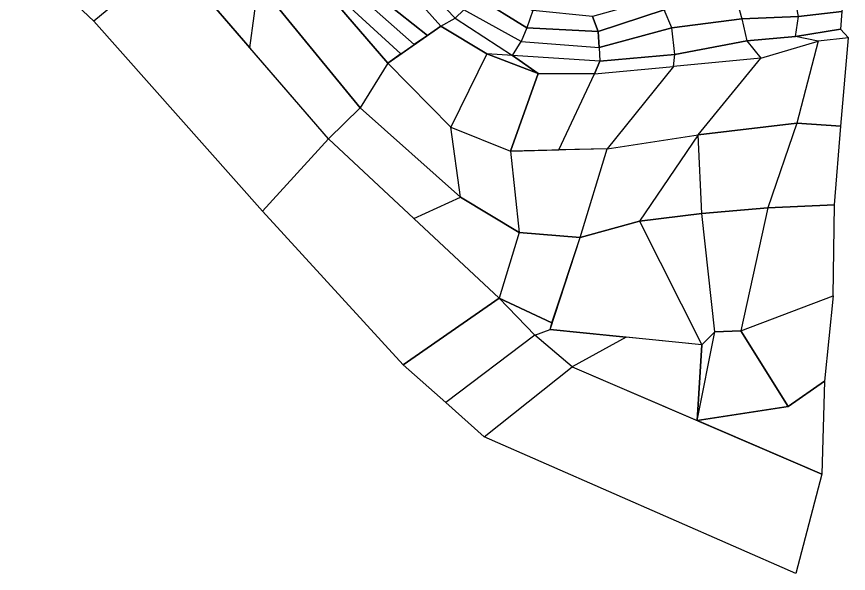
# Model space of a CAD drawing. Extents: x -3020 to 1573, y -2209 to 1232.
# Drawn here: x -287 to 1431, y -2209 to -1059 of the extents above; entities that cross this region are included whole.
import ezdxf

# ---------------------------------------------------------------- set-up
doc = ezdxf.new("R2010")
doc.units = 0
doc.header["$MEASUREMENT"] = 0
doc.layers.add('LAND', color=8, linetype='CONTINUOUS')
doc.layers.add('ROAD', color=250, linetype='CONTINUOUS')

msp = doc.modelspace()

# ---------------------------------------------------------------- linework, layer by layer
at = {"layer": 'LAND', "linetype": 'Continuous'}
for points in [[(99.8, -866.7, -138), (33, -934.9, -162), (195.3, -1123.1, -168), (212.8, -990.2, -138)], [(637.3, -1044.8, 6), (619.1, -1062, -6), (508.5, -945.9, -6), (534.3, -927.6, 6)], [(443.3, -1003.4, -30), (476.9, -951.5, -18), (589.5, -1078.5, -18), (562.1, -1097.5, -33)], [(508.5, -945.9, -6), (476.9, -951.5, -18), (589.5, -1078.5, -18), (619.1, -1062, -6)], [(195.3, -1123.1, -168), (212.8, -990.2, -138), (422.8, -1247.2, -138), (357.6, -1311.3, -174)], [(212.8, -990.2, -138), (350, -1003.3, -78), (479.7, -1154.6, -78), (422.8, -1247.2, -138)], [(664.9, -1018, 18), (694.8, -991.8, 30), (779.6, -1046, 30), (767.3, -1082.1, 18)], [(1196.8, -1010.5, 18), (1211.3, -1063.5, 6), (1328.5, -1058.7, 6), (1315.7, -993.4, 18)], [(1328.5, -1058.7, 6), (1315.7, -993.4, 18), (1424.6, -1002.7, 18), (1417.6, -1048.3, 6)], [(350, -1003.3, -78), (363, -1003.4, -54), (507.2, -1135.6, -63), (479.7, -1154.6, -78)], [(507.2, -1135.6, -63), (534.6, -1116.5, -48), (417, -1011.7, -42), (363, -1003.4, -54)], [(417, -1011.7, -42), (443.3, -1003.4, -30), (562.1, -1097.5, -33), (534.6, -1116.5, -48)], [(1066.5, -1082, 6), (1051.1, -1044.8, 18), (1196.8, -1010.5, 18), (1211.3, -1063.5, 6)], [(637.3, -1044.8, 6), (664.9, -1018, 18), (767.3, -1082.1, 18), (755.7, -1109.9, 6)], [(1051.1, -1044.8, 18), (1043.8, -1018.4, 30), (902.6, -1058.5, 30), (914.4, -1089.6, 18)], [(737.3, -1139.3, -6), (755.7, -1109.9, 6), (637.3, -1044.8, 6), (619.1, -1062, -6)], [(779.6, -1046, 30), (767.3, -1082.1, 18), (914.4, -1089.6, 18), (902.6, -1058.5, 30)], [(914.4, -1089.6, 18), (916.4, -1122.6, 6), (1066.5, -1082, 6), (1051.1, -1044.8, 18)], [(589.5, -1078.5, -18), (619.1, -1062, -6), (737.3, -1139.3, -6), (684.8, -1135.3, -18)], [(1211.3, -1063.5, 6), (1221.4, -1108.9, -6), (1072.6, -1137.2, -6), (1066.5, -1082, 6)], [(1321.8, -1099.4, -6), (1328.5, -1058.7, 6), (1211.3, -1063.5, 6), (1221.4, -1108.9, -6)], [(1417.6, -1048.3, 6), (1414.9, -1084.7, -6), (1321.8, -1099.4, -6), (1328.5, -1058.7, 6)], [(684.8, -1135.3, -18), (610.2, -1287, -78), (479.7, -1154.6, -78), (589.5, -1078.5, -18)], [(767.3, -1082.1, 18), (755.7, -1109.9, 6), (916.4, -1122.6, 6), (914.4, -1089.6, 18)], [(1072.6, -1137.2, -6), (1066.5, -1082, 6), (916.4, -1122.6, 6), (917.6, -1150.6, -6)], [(1221.4, -1108.9, -6), (1250.4, -1144.3, -18), (1368.7, -1109.2, -18), (1321.8, -1099.4, -6)], [(1368.7, -1109.2, -18), (1321.8, -1099.4, -6), (1414.9, -1084.7, -6), (1431.3, -1102.8, -18)], [(916.4, -1122.6, 6), (917.6, -1150.6, -6), (737.3, -1139.3, -6), (755.7, -1109.9, 6)], [(1070.3, -1161.6, -18), (1072.6, -1137.2, -6), (1221.4, -1108.9, -6), (1250.4, -1144.3, -18)], [(1368.7, -1109.2, -18), (1324.7, -1279.2, -78), (1121.2, -1303.2, -78), (1250.4, -1144.3, -18)], [(1415.5, -1284.9, -78), (1431.3, -1102.8, -18), (1368.7, -1109.2, -18), (1324.7, -1279.2, -78)], [(733.6, -1337, -78), (790.9, -1175.9, -18), (684.8, -1135.3, -18), (610.2, -1287, -78)], [(737.3, -1139.3, -6), (684.8, -1135.3, -18), (790.9, -1175.9, -18), (737.3, -1139.3, -6)], [(737.3, -1139.3, -6), (790.9, -1175.9, -18), (907.1, -1176.9, -18), (917.6, -1150.6, -6)], [(917.6, -1150.6, -6), (907.1, -1176.9, -18), (1070.3, -1161.6, -18), (1072.6, -1137.2, -6)], [(1121.2, -1303.2, -78), (1250.4, -1144.3, -18), (1070.3, -1161.6, -18), (933.1, -1331.6, -78)], [(479.7, -1154.6, -78), (422.8, -1247.2, -138), (630, -1431.8, -138), (610.2, -1287, -78)], [(1070.3, -1161.6, -18), (933.1, -1331.6, -78), (833.3, -1334.3, -78), (907.1, -1176.9, -18)], [(833.3, -1334.3, -78), (907.1, -1176.9, -18), (790.9, -1175.9, -18), (733.6, -1337, -78)], [(422.8, -1247.2, -138), (357.6, -1311.3, -174), (533.8, -1475.9, -180), (630, -1431.8, -138)], [(630, -1431.8, -138), (610.2, -1287, -78), (733.6, -1337, -78), (751.4, -1504.7, -138)], [(1128.9, -1465.8, -138), (1121.2, -1303.2, -78), (1324.7, -1279.2, -78), (1264.6, -1454.2, -138)], [(1324.7, -1279.2, -78), (1264.6, -1454.2, -138), (1402.7, -1447.4, -138), (1415.5, -1284.9, -78)], [(877.5, -1515.4, -138), (933.1, -1331.6, -78), (1121.2, -1303.2, -78), (1000, -1481.4, -138)], [(1121.2, -1303.2, -78), (1000, -1481.4, -138), (1128.9, -1465.8, -138), (1121.2, -1303.2, -78)], [(733.6, -1337, -78), (751.4, -1504.7, -138), (877.5, -1515.4, -138), (933.1, -1331.6, -78)], [(533.8, -1475.9, -180), (630, -1431.8, -138), (751.4, -1504.7, -138), (710, -1640.5, -186)], [(1264.6, -1454.2, -138), (1209, -1708.1, -198), (1155.2, -1710.5, -198), (1128.9, -1465.8, -138)], [(1400.1, -1635.8, -198), (1402.7, -1447.4, -138), (1264.6, -1454.2, -138), (1209, -1708.1, -198)], [(1155.2, -1710.5, -198), (1128.9, -1465.8, -138), (1000, -1481.4, -138), (1128.6, -1737, -198)], [(1000, -1481.4, -138), (1128.6, -1737, -198), (815.4, -1705.6, -198), (877.5, -1515.4, -138)], [(751.4, -1504.7, -138), (710, -1640.5, -186), (818.9, -1691.9, -198), (877.5, -1515.4, -138)], [(818.9, -1691.9, -198), (710, -1640.5, -186), (784, -1716.8, -198), (815.4, -1705.6, -198)], [(1382.1, -1812.5, -258), (1306.7, -1864.8, -258), (1209, -1708.1, -198), (1400.1, -1635.8, -198)], [(784, -1716.8, -198), (815.4, -1705.6, -198), (972, -1721.3, -198), (861, -1782.3, -210)], [(1209, -1708.1, -198), (1306.7, -1864.8, -258), (1118.7, -1893.3, -234), (1155.2, -1710.5, -198)], [(1118.7, -1893.3, -234), (1155.2, -1710.5, -198), (1128.6, -1737, -198), (1118.7, -1893.3, -234)], [(972, -1721.3, -198), (861, -1782.3, -210), (1118.7, -1893.3, -234), (1128.6, -1737, -198)], [(1118.7, -1893.3, -234), (1306.7, -1864.8, -258), (1382.1, -1812.5, -258), (1376.5, -2004.3, -258)]]:
    msp.add_3dface(points, dxfattribs=at)
at = {"layer": 'ROAD', "linetype": 'Continuous'}
for points in [[(-286.7, -917, -156), (-39.9, -849, -150), (33, -934.9, -162), (-127.3, -1068, -162)], [(33, -934.9, -162), (-127.3, -1068, -162), (221.2, -1461, -174), (357.6, -1311.3, -174)], [(357.6, -1311.3, -174), (710, -1640.5, -186), (511.6, -1778.2, -186), (221.2, -1461, -174)], [(511.6, -1778.2, -186), (710, -1640.5, -186), (784, -1716.8, -198), (599.9, -1856.2, -198)], [(784, -1716.8, -198), (599.9, -1856.2, -198), (679, -1927.5, -210), (861, -1782.3, -210)], [(679, -1927.5, -210), (861, -1782.3, -210), (1376.5, -2004.3, -258), (1322.8, -2209.5, -258)]]:
    msp.add_3dface(points, dxfattribs=at)

doc.saveas('drawing.dxf')
